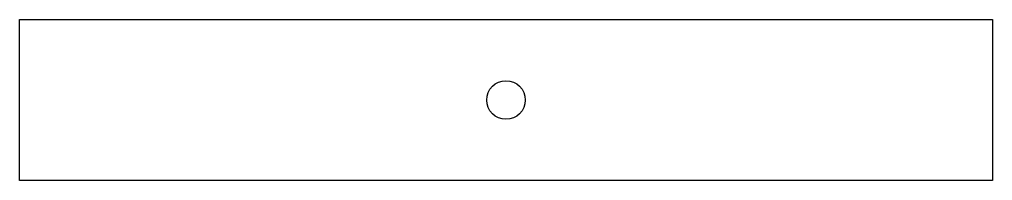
# Model space of a CAD drawing. Header units: millimetres. Extents: x 0 to 302, y 0 to 50.
import ezdxf

# ---------------------------------------------------------------- set-up
doc = ezdxf.new("R2010")
doc.units = ezdxf.units.MM

msp = doc.modelspace()

# ---------------------------------------------------------------- linework, layer by layer
at = {"color": 7, "linetype": 'Continuous'}
for p, q in [((0, 0), (0, 50)), ((0, 50), (302.1, 50)), ((302.1, 50), (302.1, 0)), ((302.1, 0), (0, 0))]:
    msp.add_line(p, q, dxfattribs=at)
msp.add_circle((151.05, 25), 6, dxfattribs=at)

doc.saveas('drawing.dxf')
